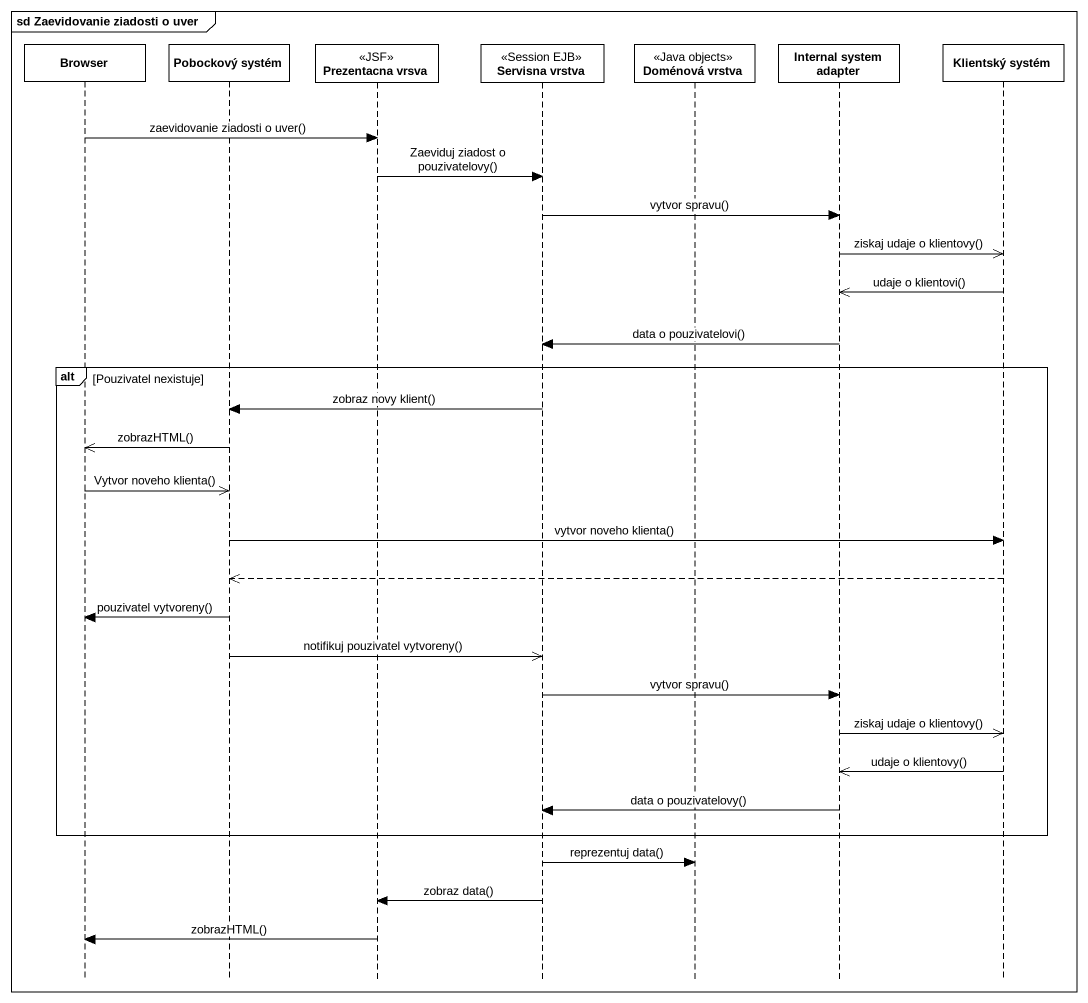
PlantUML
@startuml
mainframe sd Zaevidovanie ziadosti o uver
hide footbox
participant Browser
participant "Pobockový systém" as Pobockový_systém
participant "Prezentacna vrsva" as Prezentacna_vrsva <<JSF>>
participant "Servisna vrstva" as Servisna_vrstva <<Session EJB>>
participant "Doménová vrstva" as Doménová_vrstva <<Java objects>>
participant "Internal system adapter" as Internal_system_adapter
participant "Klientský systém" as Klientský_systém

Browser -> Prezentacna_vrsva : zaevidovanie ziadosti o uver()
Prezentacna_vrsva -> Servisna_vrstva : Zaeviduj ziadost o pouzivatelovy()
Servisna_vrstva -> Internal_system_adapter : vytvor spravu()
Internal_system_adapter ->> Klientský_systém : ziskaj udaje o klientovy()
Klientský_systém ->> Internal_system_adapter : udaje o klientovi()
Internal_system_adapter -> Servisna_vrstva : data o pouzivatelovi()
alt Pouzivatel nexistuje
  Servisna_vrstva -> Pobockový_systém : zobraz novy klient()
  Pobockový_systém ->> Browser : zobrazHTML()
  Browser ->> Pobockový_systém : Vytvor noveho klienta()
  Pobockový_systém -> Klientský_systém : vytvor noveho klienta()
  Klientský_systém -->> Pobockový_systém
  Pobockový_systém -> Browser : pouzivatel vytvoreny()
  Pobockový_systém ->> Servisna_vrstva : notifikuj pouzivatel vytvoreny()
  Servisna_vrstva -> Internal_system_adapter : vytvor spravu()
  Internal_system_adapter ->> Klientský_systém : ziskaj udaje o klientovy()
  Klientský_systém ->> Internal_system_adapter : udaje o klientovy()
  Internal_system_adapter -> Servisna_vrstva : data o pouzivatelovy()
end
Servisna_vrstva -> Doménová_vrstva : reprezentuj data()
Servisna_vrstva -> Prezentacna_vrsva : zobraz data()
Prezentacna_vrsva -> Browser : zobrazHTML()
@enduml
